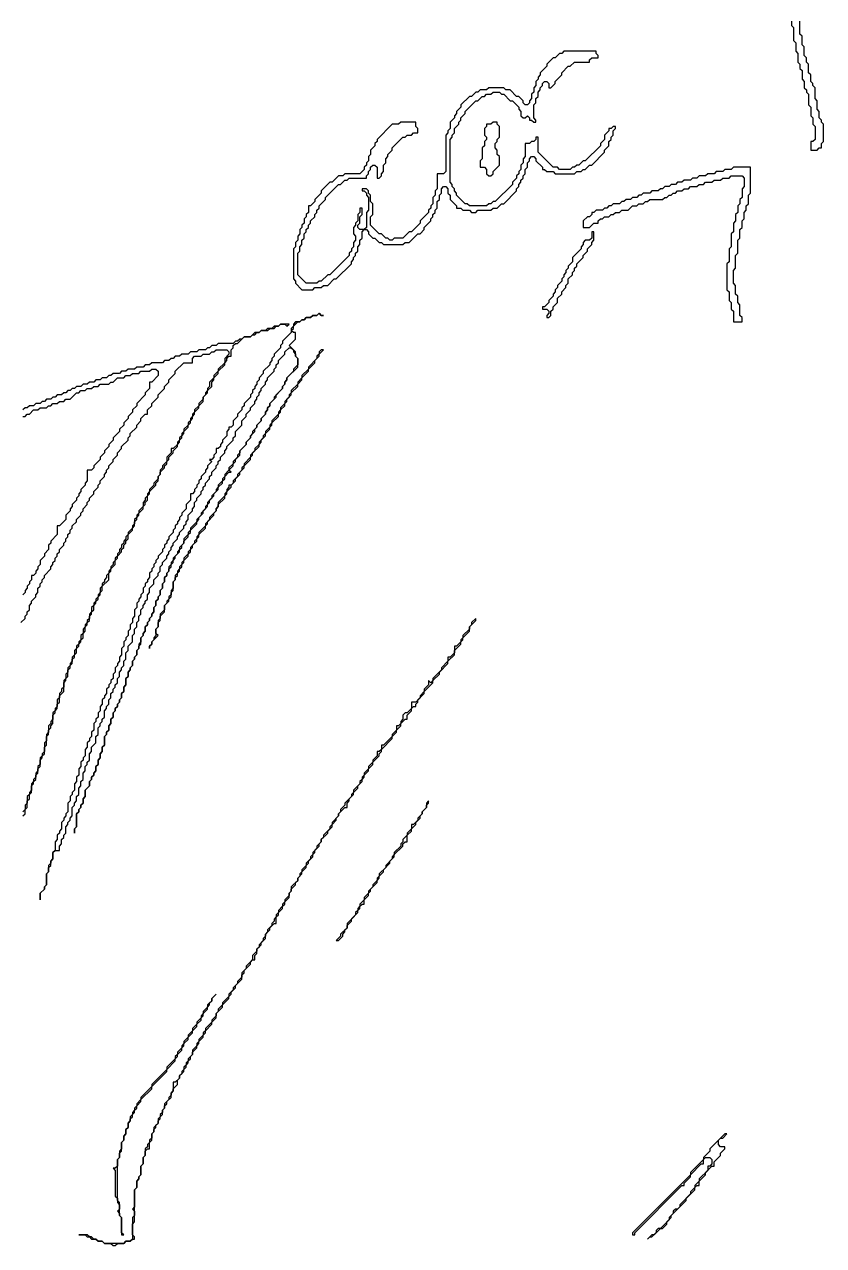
# Model space of a CAD drawing. Header units: metres. Extents: x 0 to 1000, y 0 to 1405.
# Drawn here: x 446.4 to 539.5, y 675.5 to 817.6 of the extents above; entities that cross this region are included whole.
import ezdxf

# ---------------------------------------------------------------- set-up
doc = ezdxf.new("R2010")
doc.units = ezdxf.units.M

msp = doc.modelspace()

# ---------------------------------------------------------------- linework, layer by layer
for points in [[(535.75, 818), (535.75, 817.5), (536, 817.25), (536, 815.75), (536.25, 815.5), (536.25, 814.5), (536.5, 814.25), (536.5, 813.25), (536.75, 813), (536.75, 812.5), (537, 812.25), (537, 811.25), (537.25, 811), (537.25, 810.25), (537.5, 810), (537.5, 809.75), (537.75, 809.5), (537.75, 808.25), (538, 808), (538, 807), (538.25, 806.75), (538.25, 806), (538.5, 805.75), (538.5, 804.25), (538.25, 804), (538, 804), (538, 803), (538.75, 803), (539, 803.25), (539.25, 803.25), (539.25, 803.75), (539.5, 804), (539.5, 806), (539.25, 806.25), (539.25, 806.5), (539, 806.75), (539, 807.5), (538.75, 807.75), (538.75, 808.75), (538.5, 809), (538.5, 810.25), (538.25, 810.5), (538.25, 810.75), (538, 811), (538, 811.75), (537.75, 812), (537.75, 813), (537.5, 813.25), (537.5, 813.75), (537.25, 814), (537.25, 815), (537, 815.25), (537, 816.25), (536.75, 816.5), (536.75, 818)], [(446.25, 725.5), (446.5, 725.75), (446.5, 726.25), (446.75, 726.5), (446.75, 727.25), (447, 727.5), (447, 728), (447.25, 728.25), (447.25, 729), (447.5, 729.25), (447.5, 729.5), (447.75, 729.75), (447.75, 730.25), (448, 730.5), (448, 731), (448.25, 731.25), (448.25, 732), (448.5, 732.25), (448.5, 732.5), (448.75, 732.75), (448.75, 733.5), (449, 733.75), (449, 734.75), (449.25, 735), (449.25, 735.5), (449.5, 735.75), (449.5, 736), (449.75, 736.25), (449.75, 737.25), (450, 737.5), (450, 737.75), (450.25, 738), (450.25, 738.5), (450.5, 738.75), (450.5, 739.5), (451, 740), (451, 741), (451.25, 741.25), (451.25, 741.5), (451.5, 741.75), (451.5, 742.5), (451.75, 742.75), (451.75, 743), (452, 743.25), (452, 743.75), (452.25, 744), (452.25, 744.25), (452.5, 744.5), (452.5, 745), (452.75, 745.25), (452.75, 745.5), (453, 745.75), (453, 746), (453.25, 746.25), (453.25, 746.75), (453.5, 747), (453.5, 747.5), (453.75, 747.75), (453.75, 748), (454, 748.25), (454, 748.75), (454.25, 749), (454.25, 749.25), (454.5, 749.5), (454.5, 750), (454.75, 750.25), (454.75, 750.5), (455, 750.75), (455, 751), (455.25, 751.25), (455.25, 751.5), (455.5, 751.75), (455.5, 752.25), (456.25, 753), (456.25, 753.75), (456.5, 754), (456.5, 754.25), (457, 754.75), (457, 755.25), (457.25, 755.5), (457.25, 755.75), (457.75, 756.25), (457.75, 756.5), (458, 756.75), (458, 757), (458.25, 757.25), (458.25, 757.5), (458.5, 757.75), (458.5, 758.25), (459, 758.75), (459, 759), (459.25, 759.25), (459.25, 759.75), (459.5, 760), (459.5, 760.25), (459.75, 760.5), (459.75, 760.75), (460.25, 761.25), (460.25, 761.5), (460.5, 761.75), (460.5, 762), (460.75, 762.25), (460.75, 762.75), (461, 763), (461, 763.25), (461.75, 764), (461.75, 764.25), (462, 764.5), (462, 765), (462.25, 765.25), (462.25, 765.5), (462.75, 766), (462.75, 766.25), (463, 766.5), (463, 766.75), (463.25, 767), (463.25, 767.25), (463.75, 767.75), (463.75, 768), (464.25, 768.5), (464.25, 768.75), (464.5, 769), (464.5, 769.25), (464.75, 769.5), (464.75, 769.75), (465, 770), (465, 770.25), (465.5, 770.75), (465.5, 771), (465.75, 771.25), (465.75, 771.5), (466, 771.75), (466, 772), (466.25, 772.25), (466.25, 772.5), (466.75, 773), (466.75, 773.25), (467.25, 773.75), (467.25, 774.25), (467.75, 774.75), (467.75, 775), (468.25, 775.5), (468.25, 776), (468.5, 776.25), (468.5, 776.5), (469, 777), (469, 777.25), (469.75, 778), (469.75, 778.25), (470, 778.5), (470, 778.75), (470.25, 779), (470.5, 779), (470.5, 779.75), (470.75, 780), (470.75, 780.25), (471, 780.5), (471.25, 780.5), (472, 781.25), (472.75, 781.25), (473, 781.5), (473.25, 781.5), (473.5, 781.75), (473.75, 781.75), (474, 782), (474.75, 782), (475, 782.25), (475.5, 782.25), (475.75, 782.5), (476, 782.5), (476.25, 782.75), (476.75, 782.75), (477, 782.5), (477.25, 782.75), (476.25, 782.75), (476, 782.5), (475.5, 782.5), (475.25, 782.25), (474.75, 782.25), (474.5, 782), (474, 782), (473.75, 781.75), (473.25, 781.75), (472.75, 781.25), (472, 781.25), (471.75, 781), (471.5, 781), (471.25, 780.75), (471, 780.75), (470.75, 780.5), (469, 780.5), (468.75, 780.25), (468.25, 780.25), (468, 780), (467.75, 780), (467.5, 779.75), (466.75, 779.75), (466.5, 779.5), (465.75, 779.5), (465.5, 779.25), (464.75, 779.25), (464.5, 779), (464, 779), (463.75, 778.75), (463.5, 778.75), (463.25, 778.5), (462.75, 778.5), (462.5, 778.25), (461.25, 778.25), (461, 778), (460.5, 778), (460.25, 777.75), (459.5, 777.75), (459.25, 777.5), (458.5, 777.5), (458.25, 777.25), (457.75, 777.25), (457.5, 777), (456.75, 777), (456.5, 776.75), (456.25, 776.75), (456, 776.5), (455.5, 776.5), (455.25, 776.25), (454.75, 776.25), (454.5, 776), (454, 776), (453.75, 775.75), (453.25, 775.75), (453, 775.5), (452.5, 775.5), (452.25, 775.25), (452, 775.25), (451.75, 775), (451.5, 775), (451.25, 774.75), (451, 774.75), (450.75, 774.5), (450.25, 774.5), (450, 774.25), (449.75, 774.25), (449.5, 774), (449, 774), (448.75, 773.75), (448.5, 773.75), (448.25, 773.5), (447.75, 773.5), (447.5, 773.25), (447, 773.25), (446.75, 773), (446.5, 773), (446.25, 772.75)], [(446, 748), (446.5, 748.5), (446.5, 748.75), (446.75, 749), (446.75, 749.25), (447, 749.5), (447, 750), (447.25, 750.25), (447.25, 750.5), (447.75, 751), (447.75, 751.25), (448, 751.5), (448, 752), (448.25, 752.25), (448.25, 752.5), (448.5, 752.75), (448.5, 753), (448.75, 753.25), (448.75, 753.5), (449.5, 754.25), (449.5, 754.5), (449.75, 754.75), (449.75, 755), (450, 755.25), (450, 755.5), (450.25, 755.75), (450.25, 756), (450.5, 756.25), (450.5, 756.5), (451, 757), (451, 757.25), (451.25, 757.5), (451.25, 757.75), (451.5, 758), (451.5, 758.25), (451.75, 758.5), (451.75, 758.75), (452, 759), (452, 759.25), (452.5, 759.75), (452.5, 760), (453, 760.5), (453, 760.75), (453.25, 761), (453.25, 761.25), (453.75, 761.75), (453.75, 762), (454, 762.25), (454, 762.5), (454.5, 763), (454.5, 763.25), (455, 763.75), (455, 764), (455.25, 764.25), (455.25, 764.5), (455.75, 765), (455.75, 765.25), (456, 765.5), (456, 765.75), (456.25, 766), (456.25, 766.25), (456.75, 766.75), (456.75, 767), (457.25, 767.5), (457.25, 767.75), (457.75, 768.25), (457.75, 768.5), (458.5, 769.25), (458.5, 769.5), (458.75, 769.75), (458.75, 770), (459.5, 770.75), (459.5, 771), (460, 771.5), (460, 771.75), (460.5, 772.25), (460.75, 772.25), (460.75, 772.75), (461.25, 773.25), (461.25, 773.5), (462, 774.25), (462, 774.5), (462.75, 775.25), (462.75, 775.5), (463.25, 776), (463.25, 776.25), (464, 777), (464, 777.25), (465, 778.25), (466, 778.25), (466, 778.75), (466.25, 779), (467, 779), (467.25, 779.25), (468, 779.25), (468.25, 779.5), (468.5, 779.5), (468.75, 779.75), (470, 779.75), (470.25, 779.5), (470.25, 779.25), (469.75, 778.75), (469.75, 778.25), (469, 777.5), (469, 777.25), (468.5, 776.75), (468.5, 776.5), (468, 776), (468, 775.5), (467.75, 775.25), (467.75, 775), (467.5, 774.75), (467.5, 774.5), (467.25, 774.25), (467.25, 774), (466.75, 773.5), (466.75, 773.25), (466.25, 772.75), (466.25, 772.5), (466, 772.25), (466, 772), (465.75, 771.75), (465.75, 771.5), (465.5, 771.25), (465.5, 771), (465, 770.5), (465, 770.25), (464.75, 770), (464.75, 769.75), (464.5, 769.5), (464.5, 769.25), (464.25, 769), (464.25, 768.75), (463.75, 768.25), (463.5, 768.25), (463.5, 767.75), (463, 767.25), (463, 766.75), (462.5, 766.25), (462.5, 766), (462.25, 765.75), (462.25, 765.25), (462, 765), (462, 764.75), (461.5, 764.25), (461.5, 764), (461, 763.5), (461, 763.25), (460.75, 763), (460.75, 762.75), (460.5, 762.5), (460.5, 762.25), (460.25, 762), (460.25, 761.5), (459.75, 761), (459.75, 760.75), (459.5, 760.5), (459.5, 760.25), (459.25, 760), (459.25, 759.5), (459, 759.25), (459, 759), (458.5, 758.5), (458.5, 758.25), (458.25, 758), (458.25, 757.75), (458, 757.5), (458, 757.25), (457.75, 757), (457.75, 756.75), (457.5, 756.5), (457.5, 756.25), (457.25, 756), (457.25, 755.75), (457, 755.5), (457, 755.25), (456.75, 755), (456.75, 754.75), (456.5, 754.5), (456.5, 754.25), (456.25, 754), (456.25, 753.75), (456, 753.5), (456, 753.25), (455.75, 753), (455.75, 752.75), (455.5, 752.5), (455.5, 752.25), (455.25, 752), (455.25, 751.5), (455, 751.25), (455, 751), (454.75, 750.75), (454.75, 750.5), (454.5, 750.25), (454.5, 750), (454.25, 749.75), (454.25, 749.25), (454, 749), (454, 748.5), (453.75, 748.25), (453.75, 748), (453.5, 747.75), (453.5, 747.5), (453.25, 747.25), (453.25, 746.75), (453, 746.5), (453, 746), (452.75, 745.75), (452.75, 745.5), (452.5, 745.25), (452.5, 745), (452.25, 744.75), (452.25, 744.25), (452, 744), (452, 743.5), (451.75, 743.25), (451.75, 743), (451.5, 742.75), (451.5, 742.25), (451.25, 742), (451.25, 741.5), (451, 741.25), (451, 740.5), (450.75, 740.25), (450.75, 740), (450.5, 739.75), (450.5, 739.25), (450.25, 739), (450.25, 738.25), (450, 738), (450, 737.75), (449.75, 737.5), (449.75, 736.75), (449.5, 736.5), (449.5, 736.25), (449.25, 736), (449.25, 735.25), (449, 735), (449, 734.25), (448.75, 734), (448.75, 733), (448.5, 732.75), (448.5, 732.5), (448.25, 732.25), (448.25, 731.5), (448, 731.25), (448, 730.75), (447.75, 730.5), (447.75, 730), (447.5, 729.75), (447.5, 729.5), (447.25, 729.25), (447.25, 728.5), (447, 728.25), (447, 728), (446.75, 727.75), (446.75, 727), (446.5, 726.75), (446.5, 726.25), (446.25, 726)], [(446.25, 772), (446.5, 772), (446.75, 772.25), (447, 772.25), (447.5, 772.75), (448, 772.75), (448.25, 773), (449, 773), (449.25, 773.25), (449.5, 773.25), (449.75, 773.5), (450.25, 773.5), (450.5, 773.75), (451, 773.75), (451.25, 774), (451.75, 774), (452.5, 774.75), (452.75, 774.75), (453, 775), (453.5, 775), (453.75, 775.25), (454.25, 775.25), (454.5, 775.5), (455, 775.5), (455.25, 775.75), (456.25, 775.75), (456.5, 776), (456.75, 776), (457.25, 776.5), (458, 776.5), (458.25, 776.75), (458.75, 776.75), (459, 777), (459.75, 777), (460, 777.25), (461, 777.25), (461.25, 777.5), (461.75, 777.5), (462, 777.25), (462, 776.75), (461.25, 776), (461, 776), (461, 775.25), (460.5, 774.75), (460.5, 774.5), (459.5, 773.5), (459.5, 773.25), (459, 772.75), (459, 772.5), (458.5, 772), (458.5, 771.75), (458, 771.25), (458, 771), (457.5, 770.5), (457.5, 770.25), (456.75, 769.5), (456.75, 769.25), (456.25, 768.75), (456.25, 768.5), (455.75, 768), (455.75, 767.75), (455.25, 767.25), (455.25, 767), (454.5, 766.25), (454.5, 766), (454.25, 765.75), (453.75, 765.75), (453.75, 764.5), (453.5, 764.25), (453.5, 764), (453, 763.5), (453, 763.25), (452.75, 763), (452.75, 762.75), (452.5, 762.5), (452.5, 762.25), (452, 761.75), (452, 761.5), (451.75, 761.25), (451.75, 761), (451.25, 760.5), (451.25, 760), (450.5, 759.25), (450.25, 759.25), (450.25, 758.25), (449.5, 757.5), (449.5, 757.25), (449.25, 757), (449.25, 756.5), (448.75, 756), (448.75, 755.75), (448.25, 755.25), (448.25, 754.75), (448, 754.5), (448, 754.25), (447.75, 754), (447.75, 753.75), (447.5, 753.5), (447.25, 753.5), (447.25, 753), (447, 752.75), (447, 752.5), (446.75, 752.25), (446.75, 752), (446.5, 751.75), (446.5, 751.5), (446.25, 751.25)]]:
    msp.add_lwpolyline(points)
for points in [[(509.25, 814.5), (509, 814.25), (508.75, 814.25), (508.25, 813.75), (508, 813.75), (507.25, 813), (507.25, 812.75), (506.5, 812), (506.5, 811.75), (506.25, 811.5), (506.25, 811.25), (506, 811), (506, 810.5), (505.75, 810.25), (505.75, 809.75), (505.5, 809.5), (505.5, 809), (505.25, 808.75), (505.25, 808.5), (505, 808.25), (504.75, 808.25), (504.5, 808.5), (504.5, 808.75), (504, 809.25), (503.75, 809.25), (503, 810), (502.5, 810), (502.25, 810.25), (500.5, 810.25), (500.25, 810), (499.5, 810), (499.25, 809.75), (499, 809.75), (498.5, 809.25), (498.25, 809.25), (497.25, 808.25), (497.25, 808), (496.75, 807.5), (496.75, 807.25), (496.5, 807), (496.5, 806.75), (496, 806.25), (496, 805.5), (495.75, 805.25), (495.75, 805), (495.5, 804.75), (495.5, 800.5), (495.25, 800.25), (494.5, 800.25), (494.5, 798.5), (494.25, 798.25), (494.25, 797.75), (494, 797.5), (494, 796.75), (493.75, 796.5), (493.75, 796.25), (493.5, 796), (493.5, 795.75), (492.5, 794.75), (492.5, 794.5), (491.5, 793.5), (491.25, 793.5), (490.5, 792.75), (489.5, 792.75), (489.25, 792.5), (489, 792.5), (488.75, 792.75), (488.5, 792.75), (488, 793.25), (487.75, 793.25), (486.75, 794.25), (486.75, 795.25), (487, 795.5), (487, 796.75), (486.75, 797), (486.75, 797.75), (486.5, 798), (486.5, 798.25), (486.25, 798.5), (485.75, 798.5), (485.75, 798.25), (486, 798.25), (486.25, 798), (486.25, 797.75), (486.5, 797.5), (486.5, 796), (486.25, 795.75), (486.25, 794), (486, 793.75), (485.5, 793.75), (485.25, 794), (485.25, 794.25), (485.5, 794.5), (485.5, 795.25), (485.75, 795.5), (485.75, 796.25), (485.5, 796.25), (485.5, 795.75), (485.25, 795.5), (485.25, 794.75), (485, 794.5), (485, 794.25), (484.75, 794), (484.75, 793.25), (485, 793), (485, 792.5), (484.75, 792.25), (484.75, 791.75), (484.5, 791.5), (484.5, 791.25), (484.25, 791), (484.25, 790.75), (482, 788.5), (481.75, 788.5), (481, 787.75), (480.75, 787.75), (480.5, 787.5), (479.25, 787.5), (478.25, 788.5), (478.25, 791), (478.5, 791.25), (478.5, 791.75), (478.75, 792), (478.75, 792.5), (479, 792.75), (479, 793.25), (479.25, 793.5), (479.25, 793.75), (479.5, 794), (479.5, 794.25), (479.75, 794.5), (479.75, 794.75), (480.25, 795.25), (480.25, 795.5), (480.5, 795.75), (480.5, 796), (480.75, 796.25), (480.75, 796.5), (481.5, 797.25), (481.5, 797.5), (483, 799), (483.25, 799), (483.75, 799.5), (484, 799.5), (484.25, 799.75), (486.25, 799.75), (486.25, 800), (486.5, 800.25), (486.5, 800.5), (486.75, 800.75), (486.75, 801), (487, 801.25), (487.25, 801.25), (487.5, 801), (487.5, 799.75), (487.75, 799.75), (488, 800), (488, 800.25), (488.25, 800.5), (488.25, 801.25), (488.5, 801.5), (488.5, 802), (488.75, 802.25), (488.75, 802.5), (489.25, 803), (489.25, 803.25), (490.5, 804.5), (490.75, 804.5), (491, 804.75), (491.5, 804.75), (491.75, 805), (492.25, 805), (492.25, 805.5), (492, 805.75), (492, 806.25), (490.25, 806.25), (490, 806), (489.25, 806), (487.5, 804.25), (487.5, 804), (487.25, 803.75), (487.25, 803.5), (486.75, 803), (486.75, 802.5), (486.5, 802.25), (486.5, 801.75), (486.25, 801.5), (486.25, 801.25), (486, 801), (486, 800.75), (485.5, 800.25), (483.75, 800.25), (483.5, 800), (483, 800), (482.25, 799.25), (482, 799.25), (481, 798.25), (481, 798), (480.25, 797.25), (480.25, 797), (479.75, 796.5), (479.5, 796.5), (479.5, 795.75), (479.25, 795.5), (479.25, 795.25), (479, 795), (479, 794.5), (478.75, 794.25), (478.75, 794), (478.5, 793.75), (478.5, 793.25), (478.25, 793), (478.25, 792.5), (478, 792.25), (478, 791.75), (477.75, 791.5), (477.75, 788), (478, 787.75), (478, 787.5), (478.75, 786.75), (480, 786.75), (480.25, 787), (481, 787), (481.25, 787.25), (481.75, 787.25), (482.5, 788), (482.75, 788), (484.5, 789.75), (484.5, 790), (484.75, 790.25), (484.75, 790.5), (485, 790.75), (485, 791), (485.25, 791.25), (485.25, 791.75), (485.5, 792), (485.5, 792.5), (485.75, 792.75), (485.75, 793.5), (486, 793.75), (486.25, 793.75), (486.5, 793.5), (486.5, 793.25), (487, 792.75), (487.25, 792.75), (487.75, 792.25), (488, 792.25), (488.25, 792), (490.5, 792), (490.75, 792.25), (491.25, 792.25), (492.25, 793.25), (492.5, 793.25), (493, 793.75), (493, 794), (493.75, 794.75), (493.75, 795), (494, 795.25), (494, 795.5), (494.25, 795.75), (494.25, 796), (494.5, 796.25), (494.5, 797), (494.75, 797.25), (494.75, 797.75), (495, 798), (495, 798.5), (495.25, 798.75), (495.5, 798.75), (495.75, 798.5), (495.75, 798), (496, 797.75), (496, 797.25), (496.75, 796.5), (496.75, 796.25), (497.25, 796.25), (497.5, 796), (498.25, 796), (498.5, 795.75), (499, 795.75), (499.25, 796), (500.75, 796), (501, 796.25), (501.5, 796.25), (502, 796.75), (502.25, 796.75), (503.75, 798.25), (503.75, 798.5), (504, 798.75), (504, 799), (504.25, 799.25), (504.25, 799.5), (504.5, 799.75), (504.5, 800), (504.75, 800.25), (504.75, 800.75), (505, 801), (505, 801.5), (505.25, 801.75), (505.25, 802), (505.5, 802.25), (505.75, 802.25), (506, 802), (506, 801.75), (506.75, 801), (506.75, 800.75), (507, 800.75), (507.25, 800.5), (508, 800.5), (508.25, 800.25), (510.5, 800.25), (510.75, 800.5), (511.25, 800.5), (511.5, 800.75), (511.75, 800.75), (512.25, 801.25), (512.5, 801.25), (514, 802.75), (514, 803), (514.5, 803.5), (514.5, 804), (514.75, 804.25), (514.75, 804.5), (515, 804.75), (515, 805.25), (515.25, 805.5), (515.25, 805.75), (515, 805.75), (514.75, 805.5), (514.5, 805.5), (514.5, 805.25), (514, 804.75), (514, 804.25), (513.5, 803.75), (513.5, 803.5), (511.75, 801.75), (511.5, 801.75), (511, 801.25), (510.75, 801.25), (510.5, 801), (510.25, 801), (510, 800.75), (508.75, 800.75), (508.5, 801), (508, 801), (506.25, 802.75), (506.25, 804.5), (506, 804.5), (506, 804.25), (505.75, 804), (505.5, 804), (505.25, 803.75), (504.75, 803.75), (504.75, 802.25), (504.5, 802), (504.5, 801.5), (504.25, 801.25), (504.25, 800.75), (504, 800.5), (504, 800.25), (503.75, 800), (503.75, 799.75), (503.25, 799.25), (503.25, 799), (501.25, 797), (501, 797), (500.75, 796.75), (500.5, 796.75), (500.25, 796.5), (498.25, 796.5), (498, 796.75), (497.75, 796.75), (496.75, 797.75), (496.75, 798), (496.5, 798.25), (496.5, 798.5), (496.25, 798.75), (496.25, 799), (496, 799.25), (496, 804.25), (496.25, 804.5), (496.25, 804.75), (496.5, 805), (496.5, 805.5), (497, 806), (497, 806.25), (497.25, 806.5), (497.25, 806.75), (497.75, 807.25), (497.75, 807.5), (499, 808.75), (499.25, 808.75), (499.75, 809.25), (500, 809.25), (500.25, 809.5), (500.75, 809.5), (501, 809.75), (501.75, 809.75), (502, 809.5), (502.25, 809.5), (503, 808.75), (503.25, 808.75), (504, 808), (504, 807.75), (504.25, 807.5), (504.25, 807), (504.5, 806.75), (504.75, 806.75), (505, 807), (505.25, 806.75), (505.25, 806.5), (505.5, 806.5), (505.75, 806.25), (506, 806.25), (506, 806.5), (505.75, 806.75), (505.75, 808.25), (506, 808.5), (506, 809), (506.25, 809.25), (506.25, 809.75), (506.5, 810), (506.5, 810.25), (506.75, 810.5), (506.75, 810.75), (507, 811), (507.25, 811), (507.5, 810.75), (507.5, 810.25), (507.75, 810.25), (508.25, 810.75), (508.25, 811), (509, 811.75), (509, 812), (509.75, 812.75), (510, 812.75), (510.5, 813.25), (512.25, 813.25), (512.25, 813.5), (512.5, 813.75), (513.25, 813.75), (513.25, 814), (513, 814.25), (513, 814.5)], [(501, 806.25), (500.75, 806), (500.25, 806), (500.25, 805.75), (500, 805.5), (500, 804.75), (500.25, 804.5), (500.25, 804.25), (500, 804), (500, 803.5), (499.75, 803.25), (499.75, 802), (499.5, 801.75), (499.5, 801), (500, 801), (500.25, 800.75), (500.25, 800.25), (500.5, 800), (500.75, 800), (501, 800.25), (501, 800.5), (501.75, 801.25), (501.75, 802.25), (501.5, 802.5), (501.5, 803), (501.25, 803.25), (501.25, 803.75), (501.5, 804), (501.5, 804.25), (501.75, 804.5), (501.75, 805.75), (501.5, 806), (501.5, 806.25)], [(529, 801), (528.75, 800.75), (528, 800.75), (527.75, 800.5), (527, 800.5), (526.75, 800.25), (526, 800.25), (525.75, 800), (525, 800), (524.75, 799.75), (524.25, 799.75), (524, 799.5), (523.25, 799.5), (523, 799.25), (522.5, 799.25), (522.25, 799), (521.75, 799), (521.5, 798.75), (521, 798.75), (520.75, 798.5), (520.5, 798.5), (520.25, 798.25), (519.5, 798.25), (519.25, 798), (518.5, 798), (518.25, 797.75), (518, 797.75), (517.75, 797.5), (517.25, 797.5), (517, 797.25), (516.5, 797.25), (516.25, 797), (516, 797), (515.75, 796.75), (515, 796.75), (514.75, 796.5), (514.5, 796.5), (514.25, 796.25), (514, 796.25), (513.75, 796), (513, 796), (512.75, 795.75), (512.5, 795.75), (512.5, 795.5), (512.25, 795.25), (512, 795.25), (511.5, 794.75), (511.5, 794), (512.25, 794), (512.75, 794.5), (513.25, 794.5), (513.25, 794.75), (513.5, 795), (513.75, 795), (514, 795.25), (514.5, 795.25), (514.75, 795.5), (515, 795.5), (515.25, 795.75), (515.75, 795.75), (516, 796), (516.75, 796), (517.25, 796.5), (517.75, 796.5), (518, 796.75), (518.5, 796.75), (518.75, 797), (519, 797), (519.25, 797.25), (520.75, 797.25), (521, 797.5), (521.25, 797.5), (521.5, 797.75), (521.75, 797.75), (522, 798), (522.25, 798), (522.5, 798.25), (523, 798.25), (523.25, 798.5), (523.75, 798.5), (524, 798.75), (524.75, 798.75), (525, 799), (525.5, 799), (525.75, 799.25), (526.5, 799.25), (526.75, 799.5), (527.5, 799.5), (527.75, 799.75), (528.5, 799.75), (528.75, 800), (530, 800), (530.25, 799.75), (530.25, 798.75), (530, 798.5), (530, 797.5), (529.75, 797.25), (529.75, 796.75), (529.5, 796.5), (529.5, 795.75), (529.25, 795.5), (529.25, 794.75), (529, 794.5), (529, 793.5), (528.75, 793.25), (528.75, 791.75), (528.5, 791.5), (528.5, 790), (528.25, 789.75), (528.25, 786.75), (528.5, 786.5), (528.5, 785.5), (528.75, 785.25), (528.75, 784.5), (529, 784.25), (529, 783), (530, 783), (530, 783.5), (529.75, 783.75), (529.75, 785), (529.5, 785.25), (529.5, 786), (529.25, 786.25), (529.25, 787.25), (529, 787.5), (529, 789), (529.25, 789.25), (529.25, 790.75), (529.5, 791), (529.5, 792.5), (529.75, 792.75), (529.75, 793.75), (530, 794), (530, 794.75), (530.25, 795), (530.25, 795.75), (530.5, 796), (530.5, 796.5), (530.75, 796.75), (530.75, 797.75), (531, 798), (531, 801)], [(512.5, 793.5), (512.5, 792.75), (512.25, 792.5), (511.75, 792.5), (511.5, 792.25), (511.5, 792), (511.25, 791.75), (511.25, 791.5), (510.25, 790.5), (510.25, 790), (509.75, 789.5), (509.75, 789.25), (509.5, 789), (509.5, 788.75), (509.25, 788.5), (509.25, 788.25), (509, 788), (509, 787.75), (508.5, 787.25), (508.5, 787), (508.25, 786.75), (508.25, 786.5), (508, 786.25), (508, 786), (507.5, 785.5), (507.5, 785.25), (507, 784.75), (506.75, 784.75), (506.75, 784.5), (507.25, 784.5), (507.5, 784.25), (507.5, 784), (507.25, 783.75), (507.25, 783.5), (507.5, 783.5), (507.75, 783.75), (507.75, 784.25), (508, 784.5), (508, 784.75), (508.5, 785.25), (508.5, 785.75), (509, 786.25), (509, 786.5), (509.5, 787), (509.5, 787.25), (509.75, 787.5), (509.75, 788), (510.25, 788.5), (510.25, 788.75), (510.5, 789), (510.5, 789.25), (510.75, 789.5), (510.75, 789.75), (511.5, 790.5), (511.5, 790.75), (512, 791.25), (512, 791.5), (512.5, 792), (512.5, 792.25), (512.75, 792.5), (512.75, 793.5)], [(480.75, 784), (480.5, 783.75), (480, 783.75), (479.75, 783.5), (479.25, 783.5), (479, 783.25), (478.75, 783.25), (478.5, 783), (478, 783), (477.75, 782.75), (477.75, 782.5), (477.5, 782.25), (477.5, 781.75), (476.5, 780.75), (476.5, 780.5), (476.25, 780.25), (476.25, 780), (475.5, 779.25), (475.5, 779), (475.25, 778.75), (475.25, 778.5), (475, 778.25), (475, 778), (474.25, 777.25), (474.25, 777), (473.75, 776.5), (473.75, 776.25), (473.5, 776), (473.5, 775.75), (473.25, 775.5), (473.25, 775.25), (473, 775), (473, 774.75), (472.75, 774.5), (472.75, 774.25), (472, 773.5), (472, 773.25), (471.75, 773), (471.75, 772.75), (471.25, 772.25), (471.25, 772), (470.75, 771.5), (470.75, 771), (470.5, 770.75), (470.25, 770.75), (470.25, 770.5), (470, 770.25), (470, 769.75), (469.5, 769.25), (469.5, 769), (469.25, 768.75), (469.25, 768.5), (469, 768.25), (468.75, 768.25), (468.75, 767.75), (468.5, 767.5), (468.5, 767.25), (468.25, 767), (468, 767), (468.25, 766.75), (467.75, 766.25), (467.75, 766), (467.5, 765.75), (467.5, 765.5), (467, 765), (467, 764.75), (466.75, 764.5), (466.75, 764.25), (466.5, 764), (466.5, 763.75), (466.25, 763.5), (466.25, 763.25), (466, 763), (465.75, 763), (465.75, 762.25), (465.25, 761.75), (465.25, 761.25), (464.75, 760.75), (464.75, 760.5), (464.5, 760.25), (464.5, 760), (464.25, 759.75), (464.25, 759.5), (464, 759.25), (464, 759), (463.75, 758.75), (463.75, 758.5), (463.25, 758), (463.25, 757.75), (463, 757.5), (463, 757.25), (462.75, 757), (462.75, 756.75), (462.5, 756.5), (462.5, 756.25), (462, 755.75), (462, 755.5), (461.75, 755.25), (461.75, 755), (461.5, 754.75), (461.5, 754.5), (461.25, 754.25), (461.25, 754), (461, 753.75), (461, 753.25), (460.75, 753), (460.75, 752.75), (460.5, 752.5), (460.5, 752.25), (460.25, 752), (460.25, 751.5), (460, 751.25), (460, 751), (459.75, 750.75), (459.75, 750.5), (459.5, 750.25), (459.5, 749.75), (459.25, 749.5), (459.25, 748.75), (459, 748.5), (459, 748), (458.75, 747.75), (458.75, 747.25), (458.5, 747), (458.5, 746.5), (458.25, 746.25), (458.25, 746), (458, 745.75), (458, 745.25), (457.75, 745), (457.75, 744.25), (457.5, 744), (457.5, 743.5), (457.25, 743.25), (457.25, 743), (457, 742.75), (457, 742.25), (456.75, 742), (456.75, 741.5), (456.5, 741.25), (456.5, 741), (456.25, 740.75), (456.25, 740.5), (456, 740.25), (456, 739.75), (455.75, 739.5), (455.75, 739.25), (455.5, 739), (455.5, 738.5), (455.25, 738.25), (455.25, 737.75), (455, 737.5), (455, 737), (454.75, 736.75), (454.75, 736.5), (454.5, 736.25), (454.5, 735.5), (454.25, 735.25), (454.25, 734.75), (454, 734.5), (454, 734.25), (453.75, 734), (453.75, 733.5), (453.5, 733.25), (453.5, 732.5), (453.25, 732.25), (453.25, 732), (453, 731.75), (453, 731.25), (452.75, 731), (452.75, 730.25), (452.5, 730), (452.5, 729.5), (452.25, 729.25), (452.25, 728.5), (452, 728.25), (452, 728), (451.75, 727.75), (451.75, 727.25), (451.5, 727), (451.5, 726), (451.25, 725.75), (451.25, 725.5), (451, 725.25), (451, 725), (450.75, 724.75), (450.75, 724), (450.5, 723.75), (450.5, 723.5), (450.25, 723.25), (450.25, 722.75), (450, 722.5), (450, 721.5), (449.75, 721.25), (449.75, 720.5), (449.5, 720.25), (449.5, 720), (449.25, 719.75), (449.25, 719), (449, 718.75), (449, 717.5), (448.75, 717.25), (448.75, 717), (448.25, 716.5), (448.25, 715.75), (448.25, 716.5), (448.75, 717), (448.75, 717.25), (449, 717.5), (449, 718.75), (449.25, 719), (449.25, 719.5), (449.5, 719.75), (449.5, 720.25), (449.75, 720.5), (449.75, 721.25), (450, 721.5), (450.5, 721.5), (450.5, 722), (450.75, 722.25), (450.75, 722.75), (451, 723), (451, 723.25), (451.25, 723.5), (451.25, 724.25), (451.5, 724.5), (451.5, 724.75), (451.75, 725), (451.75, 725.25), (452, 725.5), (452, 726.5), (452.25, 726.75), (452.25, 727), (452.5, 727.25), (452.5, 727.75), (452.75, 728), (452.75, 728.75), (453, 729), (453, 729.5), (453.25, 729.75), (453.25, 730.5), (453.5, 730.75), (453.5, 731.25), (453.75, 731.5), (453.75, 731.75), (454, 732), (454, 732.75), (454.25, 733), (454.25, 733.5), (454.75, 734), (454.75, 734.75), (455, 735), (455, 735.75), (455.25, 736), (455.25, 736.25), (455.5, 736.5), (455.5, 736.75), (455.75, 737), (455.75, 737.75), (456, 738), (456, 738.25), (456.25, 738.5), (456.25, 739), (456.5, 739.25), (456.5, 739.75), (456.75, 740), (456.75, 740.25), (457, 740.5), (457, 740.75), (457.25, 741), (457.25, 741.5), (457.5, 741.75), (457.5, 742.25), (457.75, 742.5), (457.75, 742.75), (458, 743), (458, 743.5), (458.25, 743.75), (458.25, 744.5), (458.5, 744.75), (458.5, 745.25), (459, 745.75), (459, 746.5), (459.25, 746.75), (459.25, 747.25), (459.5, 747.5), (459.5, 748), (459.75, 748.25), (459.75, 748.75), (460, 749), (460, 749.5), (460.25, 749.75), (460.25, 750), (460.5, 750.25), (460.5, 750.5), (460.75, 750.75), (460.75, 751.25), (461, 751.5), (461, 752), (461.5, 752.5), (461.5, 753), (462, 753.5), (462, 753.75), (462.25, 754), (462.25, 754.5), (462.5, 754.75), (462.5, 755), (463, 755.5), (463, 755.75), (463.25, 756), (463.25, 756.25), (463.5, 756.5), (463.5, 756.75), (463.75, 757), (463.75, 757.25), (464.25, 757.75), (464.25, 758), (464.5, 758.25), (464.5, 758.5), (465, 759), (465, 759.25), (465.25, 759.5), (465.25, 759.75), (465.5, 760), (465.5, 760.5), (466, 761), (466, 761.25), (466.25, 761.5), (466.25, 762), (466.5, 762.25), (466.5, 762.5), (467, 763), (467, 763.25), (467.25, 763.5), (467.25, 763.75), (467.5, 764), (467.5, 764.25), (468, 764.75), (468, 765), (468.25, 765.25), (468.25, 765.5), (468.75, 766), (468.75, 766.25), (469, 766.5), (469, 766.75), (469.25, 767), (469.25, 767.25), (469.75, 767.75), (469.75, 768), (470, 768.25), (470, 768.5), (470.75, 769.25), (470.75, 769.5), (471, 769.75), (471, 770.25), (471.75, 771), (471.75, 771.5), (472.25, 772), (472.25, 772.25), (472.75, 772.75), (472.75, 773), (473.25, 773.5), (473.25, 773.75), (473.5, 774), (473.5, 774.25), (473.75, 774.5), (473.75, 774.75), (474, 775), (474, 775.25), (474.5, 775.75), (474.5, 776), (474.75, 776.25), (474.75, 776.5), (475.5, 777.25), (475.5, 777.5), (475.75, 777.75), (475.75, 778), (476, 778.25), (476, 778.5), (476.75, 779.25), (476.75, 779.5), (477.25, 780), (477.5, 780), (477.75, 779.75), (477.75, 779.5), (478, 779.25), (478, 779), (478.25, 778.75), (478.25, 778), (477.75, 777.5), (477.75, 777.25), (477, 776.5), (477, 776.25), (476.75, 776), (476.75, 775.75), (476.5, 775.5), (476.5, 775.25), (475.5, 774.25), (475.5, 774), (475, 773.5), (475, 773.25), (474.75, 773), (474.75, 772.75), (474.5, 772.5), (474.5, 772.25), (474, 771.75), (474, 771.5), (473.5, 771), (473.5, 770.75), (473, 770.25), (473, 770), (472.75, 769.75), (472.75, 769.5), (472.25, 769), (472.25, 768.75), (471.5, 768), (471.5, 767.75), (471.25, 767.5), (471.25, 767.25), (470.75, 766.75), (470.75, 766.5), (470.25, 766), (470.25, 765.75), (469.75, 765.25), (469.75, 765), (469.5, 764.75), (469.5, 764.5), (469, 764), (469, 763.75), (468.75, 763.5), (468.75, 763.25), (468.25, 762.75), (468.25, 762.5), (467.75, 762), (467.75, 761.75), (467.5, 761.5), (467.5, 761.25), (467, 760.75), (467, 760.5), (466.5, 760), (466.5, 759.75), (465.75, 759), (465.75, 758.75), (465.5, 758.5), (465.5, 758.25), (465, 757.75), (465, 757.25), (464.5, 756.75), (464.5, 756.5), (464.25, 756.25), (464.25, 756), (463.75, 755.5), (463.75, 755.25), (463.5, 755), (463.5, 754.75), (463.25, 754.5), (463.25, 754), (463, 753.75), (463, 753.5), (462.75, 753.25), (462.75, 752.75), (462.5, 752.5), (462.5, 752), (462.25, 751.75), (462.25, 751.25), (462, 751), (462, 750.75), (461.75, 750.5), (461.75, 750), (461.5, 749.75), (461.5, 749.25), (461.25, 749), (461.25, 748.75), (461, 748.5), (461, 748.25), (460.75, 748), (460.75, 747.75), (460.5, 747.5), (460.5, 747), (460.25, 746.75), (460.25, 746.5), (460, 746.25), (460, 745.75), (459.75, 745.5), (459.75, 745), (459.5, 744.75), (459.5, 744.25), (459.25, 744), (459.25, 743.75), (459, 743.5), (459, 743), (458.75, 742.75), (458.75, 742.5), (458.5, 742.25), (458.5, 741.75), (458.25, 741.5), (458.25, 740.75), (458, 740.5), (458, 740), (457.75, 739.75), (457.75, 739.25), (457.5, 739), (457.5, 738.75), (457.25, 738.5), (457.25, 738.25), (457, 738), (457, 737.75), (456.75, 737.5), (456.75, 737), (456.5, 736.75), (456.5, 736.25), (456.25, 736), (456.25, 735.5), (456, 735.25), (456, 735), (455.75, 734.75), (455.75, 733.75), (455.5, 733.5), (455.5, 733), (455.25, 732.75), (455.25, 732.25), (455, 732), (455, 731.5), (454.75, 731.25), (454.75, 730.75), (454.5, 730.5), (454.5, 730.25), (454.25, 730), (454.25, 729.75), (454, 729.5), (454, 729), (453.5, 728.5), (453.5, 727.75), (453.25, 727.5), (453.25, 727), (453, 726.75), (453, 726.5), (452.75, 726.25), (452.75, 726), (452.5, 725.75), (452.5, 724.25), (452.25, 724), (452.25, 723.5), (452.25, 724), (452.5, 724.25), (452.5, 725.75), (452.75, 726), (452.75, 726.25), (453, 726.5), (453, 726.75), (453.25, 727), (453.25, 727.5), (453.5, 727.75), (453.5, 728.5), (454, 729), (454, 729.5), (454.25, 729.75), (454.25, 730), (454.5, 730.25), (454.5, 730.5), (454.75, 730.75), (454.75, 731.25), (455, 731.5), (455, 732), (455.25, 732.25), (455.25, 732.75), (455.5, 733), (455.5, 733.5), (455.75, 733.75), (455.75, 734.75), (456, 735), (456, 735.25), (456.25, 735.5), (456.25, 736), (456.5, 736.25), (456.5, 736.75), (456.75, 737), (456.75, 737.5), (457, 737.75), (457, 738), (457.25, 738.25), (457.25, 738.5), (457.5, 738.75), (457.5, 739), (457.75, 739.25), (457.75, 739.75), (458, 740), (458, 740.5), (458.25, 740.75), (458.25, 741.5), (458.5, 741.75), (458.5, 742.25), (458.75, 742.5), (458.75, 742.75), (459, 743), (459, 743.5), (459.25, 743.75), (459.25, 744), (459.5, 744.25), (459.5, 744.75), (459.75, 745), (459.75, 745.25), (460, 745.5), (460, 746.25), (460.25, 746.5), (460.25, 746.75), (460.5, 747), (460.5, 747.5), (460.75, 747.75), (460.75, 748), (461, 748.25), (461, 748.5), (461.25, 748.75), (461.25, 749), (461.5, 749.25), (461.5, 749.75), (461.75, 750), (461.75, 750.5), (462, 750.75), (462, 751), (462.25, 751.25), (462.25, 751.75), (462.5, 752), (462.5, 752.5), (462.75, 752.75), (462.75, 753.25), (463, 753.5), (463, 753.75), (463.25, 754), (463.25, 754.25), (463.5, 754.5), (463.5, 754.75), (463.75, 755), (463.75, 755.25), (464, 755.5), (464, 755.75), (464.5, 756.25), (464.5, 756.5), (464.75, 756.75), (464.75, 757), (465, 757.25), (465, 757.5), (465.5, 758), (465.5, 758.25), (465.75, 758.5), (465.75, 758.75), (466.5, 759.5), (466.5, 759.75), (466.75, 760), (466.75, 760.25), (467.25, 760.75), (467.25, 761), (467.75, 761.5), (467.75, 761.75), (468, 762), (468, 762.25), (468.5, 762.75), (468.5, 763), (469, 763.5), (469, 763.75), (469.5, 764.25), (469.5, 764.5), (469.75, 764.75), (469.75, 765), (470.25, 765.5), (470.5, 765.5), (470.25, 765.75), (470.75, 766.25), (470.75, 766.5), (471, 766.75), (471, 767), (471.5, 767.5), (471.5, 768), (472.25, 768.75), (472.25, 769), (472.75, 769.5), (472.75, 769.75), (473.25, 770.25), (473.25, 770.5), (473.5, 770.75), (473.5, 771), (474, 771.5), (474, 771.75), (474.5, 772.25), (474.5, 772.5), (474.75, 772.75), (474.75, 773), (475, 773.25), (475, 773.5), (475.75, 774.25), (475.75, 774.5), (476.5, 775.25), (476.5, 775.5), (476.75, 775.75), (476.75, 776), (477, 776.25), (477, 776.5), (478.25, 777.75), (478.25, 778.75), (478, 779), (478, 779.5), (477.25, 780.25), (478, 781), (478, 781.75), (477.75, 781.75), (477.5, 782), (477.75, 782.25), (477.75, 782.5), (478.25, 783), (478.5, 783), (478.75, 783.25), (479, 783.25), (479.25, 783.5), (479.75, 783.5), (480, 783.75), (480.5, 783.75), (480.75, 784), (481, 783.75), (481.25, 783.75), (481, 783.75)], [(481, 779.75), (480.75, 779.5), (480.75, 779.25), (480.5, 779), (480.5, 778.75), (479.5, 777.75), (479.5, 777.5), (478.75, 776.75), (478.75, 776.5), (478.25, 776), (478.25, 775.75), (477.5, 775), (477.5, 774.75), (477.25, 774.5), (477.25, 774.25), (476.75, 773.75), (476.75, 773.5), (476.25, 773), (476.25, 772.75), (476, 772.5), (476, 772.25), (475.25, 771.5), (475.25, 771.25), (475, 771), (475, 770.75), (474.5, 770.25), (474.5, 770), (474.25, 769.75), (474.25, 769.5), (473.75, 769), (473.75, 768.75), (473.25, 768.25), (473.25, 768), (472.75, 767.5), (472.75, 767.25), (472, 766.5), (472, 766.25), (471.75, 766), (471.75, 765.75), (471.25, 765.25), (471.25, 765), (470.75, 764.5), (470.75, 764.25), (470.5, 764), (470.25, 764), (470.25, 763.75), (470, 763.5), (470, 763.25), (469.75, 763), (469.75, 762.75), (469, 762), (469, 761.5), (468.75, 761.25), (468.75, 761), (468, 760.25), (468, 760), (467.5, 759.5), (467.5, 759.25), (466.75, 758.5), (466.75, 758.25), (466.5, 758), (466.5, 757.75), (466.25, 757.5), (466.25, 757.25), (465.75, 756.75), (465.75, 756.5), (465.5, 756.25), (465.5, 756), (465, 755.5), (465, 755.25), (464.75, 755), (464.75, 754.75), (464.5, 754.5), (464.5, 754.25), (464.25, 754), (464.25, 753.75), (464, 753.5), (464, 753), (463.75, 752.75), (463.75, 752), (463.5, 751.75), (463.5, 751.25), (463.25, 751), (463.25, 750.75), (463, 750.5), (463, 750.25), (462.75, 750), (462.75, 749.5), (462.25, 749), (462.25, 748.5), (462, 748.25), (462, 747.5), (461.75, 747.25), (461.75, 746.5), (461.5, 746.25), (461.5, 746), (461.25, 745.75), (461.25, 745.5), (461, 745.25), (461, 745), (461, 745.25), (461.25, 745.5), (461.25, 745.75), (462, 746.5), (461.75, 746.75), (461.75, 747.25), (462, 747.5), (462, 748), (462.25, 748.25), (462.25, 748.75), (462.75, 749.25), (462.75, 750), (463.25, 750.5), (463.25, 750.75), (463.5, 751), (463.5, 751.5), (463.75, 751.75), (463.75, 752.75), (464, 753), (464, 753.25), (464.25, 753.5), (464.25, 753.75), (464.5, 754), (464.5, 754.25), (464.75, 754.5), (464.75, 754.75), (465, 755), (465, 755.25), (465.5, 755.75), (465.5, 756), (465.75, 756.25), (465.75, 756.5), (466, 756.75), (466, 757), (466.5, 757.5), (466.5, 757.75), (466.75, 758), (466.75, 758.25), (467.5, 759), (467.5, 759.25), (467.75, 759.5), (467.75, 759.75), (468.5, 760.5), (468.5, 760.75), (468.75, 761), (468.75, 761.25), (469, 761.5), (469, 761.75), (469.75, 762.5), (469.75, 762.75), (470, 763), (470, 763.25), (470.5, 763.75), (470.5, 764), (471, 764.5), (471, 764.75), (471.5, 765.25), (471.5, 765.5), (472, 766), (472, 766.25), (472.75, 767), (472.75, 767.25), (473, 767.5), (473, 767.75), (473.75, 768.5), (473.75, 768.75), (474, 769), (474, 769.25), (474.5, 769.75), (474.5, 770), (475, 770.5), (475, 770.75), (475.25, 771), (475.25, 771.25), (476, 772), (476, 772.25), (476.25, 772.5), (476.25, 772.75), (476.75, 773.25), (476.75, 773.5), (477, 773.75), (477, 774), (477.5, 774.5), (477.5, 774.75), (478.25, 775.5), (478.25, 775.75), (478.75, 776.25), (478.75, 776.5), (479.5, 777.25), (479.5, 777.5), (480.25, 778.25), (480.25, 778.5), (480.75, 779), (480.75, 779.25), (481.25, 779.75)], [(499, 748.5), (498.5, 748), (498.5, 747.75), (498.25, 747.5), (498.25, 747.25), (497.5, 746.5), (497.5, 746.25), (497.25, 746), (497.25, 745.75), (496.75, 745.25), (496.5, 745.25), (496.5, 744.5), (496, 744), (495.75, 744), (495.75, 743.5), (495, 742.75), (495, 742.5), (494, 741.5), (494, 741.25), (493.75, 741), (493.5, 741.25), (493.5, 740.75), (493, 740.25), (493, 740), (492.5, 739.5), (492.5, 739.25), (492, 738.75), (491.5, 738.75), (491.5, 738), (491, 737.5), (490.75, 737.5), (490.5, 737.25), (490.5, 736.75), (490.25, 736.5), (490.25, 736.25), (490, 736), (489.75, 736), (489.75, 735.5), (489.25, 735), (489.25, 734.75), (488.25, 733.75), (488, 733.75), (488, 733.25), (487.75, 733), (487.5, 733), (487.5, 732.5), (487, 732), (487, 731.75), (486.5, 731.25), (486.5, 731), (486, 730.5), (486, 730.25), (485.75, 730), (485.75, 729.75), (485.5, 729.5), (485.5, 729.25), (484.75, 728.5), (484.75, 728.25), (484.5, 728), (484.5, 727.75), (483.75, 727), (483.75, 726.75), (483.25, 726.25), (483.25, 726), (483, 725.75), (483, 725.5), (482.25, 724.75), (482.25, 724.5), (482, 724.25), (482, 724), (481.25, 723.25), (481.25, 723), (481, 722.75), (481, 722.5), (480.5, 722), (480.5, 721.75), (480, 721.25), (480, 721), (479.75, 720.75), (479.75, 720.5), (479.25, 720), (479.25, 719.75), (478.75, 719.25), (478.75, 719), (478.5, 718.75), (478.5, 718.5), (478.25, 718.25), (478.25, 718), (477.5, 717.25), (477.5, 716.75), (477.25, 716.5), (477.25, 716.25), (476.75, 715.75), (476.75, 715.5), (476.5, 715.25), (476.5, 715), (476, 714.5), (476, 714.25), (475.75, 714), (475.75, 713.75), (475.5, 713.5), (475.5, 713.25), (475.25, 713), (475.25, 712.75), (474.75, 712.25), (474.75, 712), (474.5, 711.75), (474.5, 711.5), (474.25, 711.25), (474.25, 711), (473.75, 710.5), (473.75, 710.25), (473.5, 710), (473.5, 709.75), (473, 709.25), (473, 708.75), (472.25, 708), (472.25, 707.75), (471.75, 707.25), (471.75, 706.75), (471.25, 706.25), (471.25, 706), (470.75, 705.5), (470.75, 705.25), (470.25, 704.75), (470.25, 704.5), (469.5, 703.75), (469.5, 703.5), (469, 703), (469, 702.75), (468.75, 702.5), (468.75, 702.25), (468.25, 701.75), (468.25, 701.5), (467.5, 700.75), (467.5, 700.5), (467.25, 700.25), (467.25, 700), (466.75, 699.5), (466.75, 699.25), (466.5, 699), (466.5, 698.75), (466, 698.25), (466, 697.75), (465.5, 697.25), (465.5, 697), (465.25, 696.75), (465.25, 696.5), (465, 696.25), (465, 696), (464.75, 695.75), (464.75, 695.5), (464.5, 695.25), (464.5, 695), (464, 694.5), (463.75, 694.5), (463.75, 693.5), (463.5, 693.25), (463.5, 693), (463.25, 692.75), (463.25, 692.5), (462.75, 692), (462.75, 691.5), (462.5, 691.25), (462.5, 691), (462.25, 690.75), (462.25, 690.5), (462, 690.25), (462, 689.75), (461.5, 689.25), (461.5, 688.75), (461.25, 688.5), (461.25, 688), (461, 687.75), (461, 687.5), (460.75, 687.25), (460.75, 687), (460.5, 686.75), (460.5, 686), (460.25, 685.75), (460.25, 685), (460, 684.75), (460, 683.75), (459.75, 683.5), (459.75, 683.25), (459.5, 683), (459.5, 682.25), (459.25, 682), (459.25, 680), (459, 679.75), (459.25, 679.5), (459.25, 679), (459, 678.75), (459, 676.25), (458.75, 676), (458.25, 676), (458, 675.75), (455.75, 675.75), (455.5, 676), (455, 676), (454.75, 676.25), (454.5, 676.25), (454.25, 676.5), (454, 676.5), (453.75, 676.75), (452.75, 676.75), (453.5, 676.75), (453.75, 676.5), (454, 676.5), (454.25, 676.25), (454.75, 676.25), (455, 676), (455.5, 676), (455.75, 675.75), (456.5, 675.75), (456.75, 675.5), (457, 675.5), (457.25, 675.75), (458, 675.75), (458.25, 676), (458.75, 676), (459, 676.25), (459.25, 676.25), (459.25, 676.5), (459, 676.75), (459, 678), (459.25, 678.25), (459.25, 682), (459.5, 682.25), (459.5, 683), (459.75, 683.25), (459.75, 683.5), (460, 683.75), (460, 684.75), (460.25, 685), (460.25, 685.75), (460.5, 686), (460.5, 686.5), (460.75, 686.75), (461, 686.75), (461, 687.5), (461.25, 687.75), (461.25, 688.5), (461.5, 688.75), (461.5, 689), (461.75, 689.25), (461.75, 689.5), (462, 689.75), (462, 690), (462.25, 690.25), (462.25, 690.5), (462.5, 690.75), (462.5, 691.25), (462.75, 691.5), (462.75, 691.75), (463, 692), (463, 692.25), (463.5, 692.75), (463.5, 693.25), (463.75, 693.5), (463.75, 693.75), (464.25, 694.25), (464.25, 694.75), (464.5, 695), (464.5, 695.25), (465, 695.75), (465, 696), (465.25, 696.25), (465.25, 696.5), (465.5, 696.75), (465.5, 697), (465.75, 697.25), (465.75, 697.5), (466, 697.75), (466, 698), (466.5, 698.5), (466.5, 698.75), (466.75, 699), (466.75, 699.25), (467.25, 699.75), (467.25, 700), (467.5, 700.25), (467.5, 700.5), (468.25, 701.25), (468.25, 701.5), (468.75, 702), (468.75, 702.5), (469.5, 703.25), (469.5, 703.5), (470.25, 704.25), (470.25, 704.5), (470.5, 704.75), (470.5, 705), (471, 705.5), (471, 705.75), (471.75, 706.5), (471.75, 707), (472, 707.25), (472, 707.5), (472.75, 708.25), (472.75, 708.5), (473, 708.75), (473.25, 708.75), (473.25, 709.25), (473.5, 709.5), (473.5, 710), (474, 710.5), (474, 710.75), (474.5, 711.25), (474.5, 711.75), (475, 712.25), (475, 712.5), (475.5, 713), (475.75, 713), (475.75, 713.75), (476, 714), (476, 714.25), (476.5, 714.75), (476.5, 715), (476.75, 715.25), (476.75, 715.5), (477.25, 716), (477.25, 716.5), (477.5, 716.75), (477.5, 717), (478, 717.5), (478, 717.75), (478.25, 718), (478.25, 718.25), (478.75, 718.75), (478.75, 719), (479.25, 719.5), (479.25, 719.75), (479.5, 720), (479.5, 720.25), (480, 720.75), (480, 721), (480.25, 721.25), (480.25, 721.5), (480.75, 722), (480.75, 722.25), (481, 722.5), (481, 722.75), (481.75, 723.5), (481.75, 723.75), (482.25, 724.25), (482.25, 724.5), (482.75, 725), (482.75, 725.25), (483, 725.5), (483, 725.75), (483.75, 726.5), (484, 726.5), (484, 727), (484.25, 727.25), (484.25, 727.5), (484.75, 728), (484.75, 728.25), (485.25, 728.75), (485.25, 729), (485.75, 729.5), (485.75, 729.75), (486, 730), (486, 730.25), (486.5, 730.75), (486.5, 731), (487, 731.5), (487, 731.75), (487.75, 732.5), (487.75, 732.75), (488, 733), (488, 733.25), (489.25, 734.5), (489.25, 734.75), (489.75, 735.25), (489.75, 735.5), (490.25, 736), (490.25, 736.25), (490.75, 736.75), (491, 736.75), (491, 737.25), (491.5, 737.75), (491.5, 738), (491.75, 738.25), (492, 738.25), (492, 738.5), (492.25, 738.75), (492.25, 739), (493, 739.75), (493, 740), (494, 741), (494, 741.25), (494.75, 742), (494.75, 742.25), (495.75, 743.25), (495.75, 743.5), (496.5, 744.25), (496.5, 744.75), (497.25, 745.5), (497.25, 745.75), (497.5, 746), (497.5, 746.25), (498.25, 747), (498.25, 747.5), (499, 748.25)], [(493.5, 727.25), (493.25, 727), (493.25, 726.5), (492.75, 726), (492.75, 725.75), (492.25, 725.25), (492.25, 725), (491.75, 724.5), (491.5, 724.5), (491.5, 724), (491, 723.5), (491, 723.25), (490.5, 722.75), (490.5, 722.5), (490.25, 722.25), (490.25, 722), (489.5, 721.25), (489.5, 721), (489.25, 720.75), (489.25, 720.5), (488.5, 719.75), (488.5, 719.5), (487.75, 718.75), (487.75, 718.5), (487.5, 718.25), (487.5, 718), (487, 717.5), (487, 717.25), (486.5, 716.75), (486.5, 716.5), (486, 716), (486, 715.75), (485.5, 715.25), (485.5, 715), (485.25, 714.75), (485.25, 714.5), (485, 714.25), (485, 714), (484, 713), (484, 712.5), (483.25, 711.75), (483.25, 711.5), (482.75, 711), (483, 711), (483.5, 711.5), (483.5, 711.75), (483.75, 712), (483.75, 712.25), (484, 712.5), (484, 712.75), (484.5, 713.25), (484.5, 713.5), (485.25, 714.25), (485.25, 714.5), (485.5, 714.75), (485.5, 715), (485.75, 715.25), (486, 715.25), (486, 715.75), (486.5, 716.25), (486.5, 716.5), (486.75, 716.75), (486.75, 717), (487.5, 717.75), (487.5, 718), (487.75, 718.25), (487.75, 718.5), (488.25, 719), (488.25, 719.25), (489, 720), (489, 720.25), (489.5, 720.75), (489.5, 721), (490.5, 722), (490.5, 722.25), (490.75, 722.5), (491, 722.5), (491, 723.25), (491.5, 723.75), (491.5, 724), (492, 724.5), (492, 724.75), (492.5, 725.25), (492.5, 725.5), (492.75, 725.75), (492.75, 726), (493.25, 726.5), (493.25, 726.75), (493.5, 727)], [(468.75, 704.75), (468.25, 704.25), (468.25, 704), (467.75, 703.5), (467.75, 703.25), (467.25, 702.75), (467.25, 702.5), (467, 702.25), (467, 702), (466.5, 701.5), (466.5, 701.25), (466, 700.75), (466, 700.5), (465.5, 700), (465.5, 699.75), (465, 699.25), (465, 699), (464.75, 698.75), (464.75, 698.5), (464.25, 698), (464.25, 697.75), (464, 697.5), (464, 697.25), (463, 696.25), (463, 696), (461.25, 694.25), (461.25, 694), (460, 692.75), (460, 692.5), (459.5, 692), (459.5, 691.75), (459.25, 691.5), (459.25, 691.25), (459, 691), (459, 690.75), (458.75, 690.5), (458.75, 690), (458.5, 689.75), (458.5, 689.25), (458.25, 689), (458.25, 688.5), (458, 688.25), (458, 687.75), (457.75, 687.5), (457.75, 686.75), (457.5, 686.5), (457.5, 685.75), (457.25, 685.5), (457.25, 684.75), (457, 684.5), (456.75, 684.5), (457, 684.25), (457, 681.25), (457.25, 681), (457.25, 680.5), (457.5, 680.25), (457.5, 679.75), (457.25, 679.5), (457.5, 679.25), (457.5, 679), (457.75, 678.75), (457.75, 676.75), (458, 676.75), (457.75, 677), (457.75, 678.75), (457.5, 679), (457.5, 680.5), (457.25, 680.75), (457.25, 685.5), (457.5, 685.75), (457.5, 686.25), (457.75, 686.5), (457.75, 687.5), (458, 687.75), (458, 688.25), (458.25, 688.5), (458.25, 689), (458.5, 689.25), (458.5, 689.75), (458.75, 690), (458.75, 690.25), (459, 690.5), (459, 690.75), (459.25, 691), (459.25, 691.25), (459.5, 691.5), (459.5, 691.75), (460, 692.25), (460, 692.5), (461.25, 693.75), (461.25, 694), (463, 695.75), (463, 696), (464, 697), (464, 697.25), (464.25, 697.5), (464.25, 697.75), (464.75, 698.25), (464.75, 698.5), (465, 698.75), (465, 699), (465.5, 699.5), (465.5, 699.75), (466, 700.25), (466, 700.5), (466.5, 701), (466.5, 701.25), (467, 701.75), (467, 702), (467.25, 702.25), (467.25, 702.5), (467.75, 703), (467.75, 703.25), (468, 703.5), (468, 703.75), (468.25, 704), (468.25, 704.25)], [(528, 688.5), (526.25, 686.75), (526.25, 686.5), (525.5, 685.75), (525.5, 685.5), (524, 684), (524, 683.75), (517.25, 677), (517.25, 676.75), (517.5, 676.75), (517.5, 677), (523, 682.5), (523.25, 682.5), (523.25, 682.75), (524, 683.5), (524, 683.75), (525.25, 685), (525.5, 685), (525.5, 685.5), (525.75, 685.75), (526.25, 685.75), (526.5, 685.5), (526.5, 685), (526.25, 684.75), (526, 684.75), (526, 684.25), (525, 683.25), (525, 683), (524.5, 682.5), (524.5, 682.25), (524, 681.75), (524, 681.5), (522.75, 680.25), (522.75, 680), (522.5, 679.75), (522.25, 679.75), (522, 679.5), (522, 679.25), (521.5, 678.75), (521.5, 678.5), (520.5, 677.5), (520.25, 677.5), (520, 677.25), (520, 677), (519.75, 676.75), (519.5, 676.75), (519, 676.25), (519.25, 676.5), (519.5, 676.5), (520.5, 677.5), (520.75, 677.5), (521.25, 678), (521.25, 678.25), (521.75, 678.75), (521.75, 679), (523.5, 680.75), (523.5, 681), (524.5, 682), (524.5, 682.25), (524.75, 682.5), (525, 682.5), (525, 683), (525.75, 683.75), (525.75, 684), (526.5, 684.75), (526.75, 684.75), (526.75, 685.25), (527.5, 686), (527.5, 686.25), (528, 686.75), (528, 687), (527.5, 687), (527.25, 687.25), (527.25, 687.75), (527.5, 688), (527.75, 688), (528.25, 688.5)]]:
    msp.add_lwpolyline(points, close=True)

doc.saveas('drawing.dxf')
